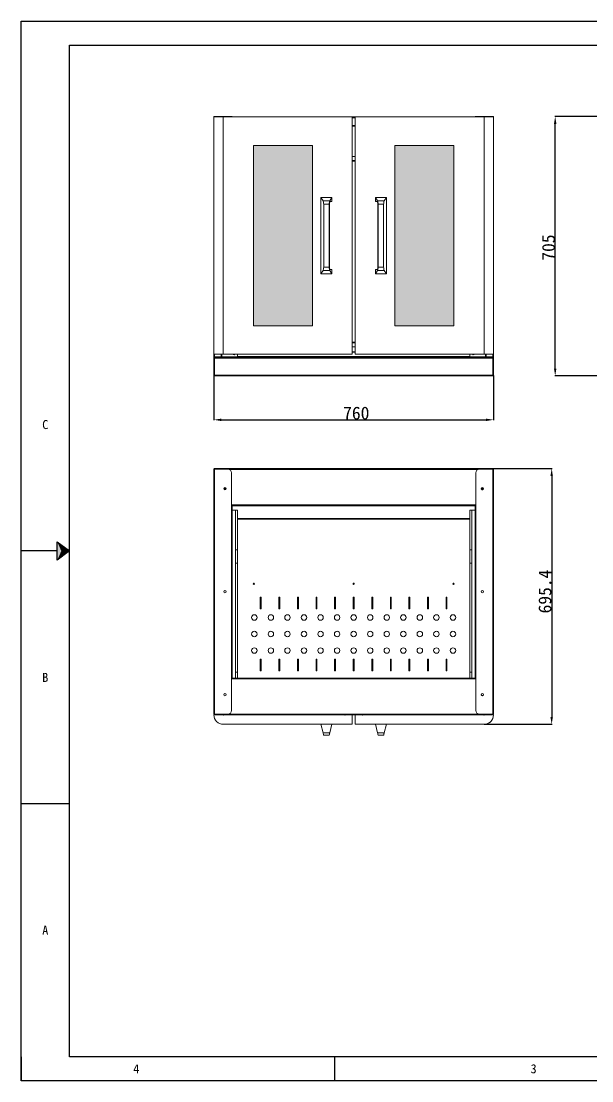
# Model space of a CAD drawing. Header units: millimetres. Extents: x 12436 to 30221, y 8547 to 23793.
# Drawn here: x 12436 to 13987, y 20913 to 23793 of the extents above; entities that cross this region are included whole.
import ezdxf
from ezdxf.enums import TextEntityAlignment as Align

# ---------------------------------------------------------------- set-up
doc = ezdxf.new("R2010")
doc.units = ezdxf.units.MM
doc.header["$PDSIZE"] = -1
doc.linetypes.add('DOT', pattern=[0.25, 0, -0.25])
doc.layers.add('print', color=30, linetype='Continuous')
doc.styles.add('Dartop', font='SIMFANG.TTF')
doc.dimstyles.new('ISO-25', dxfattribs={"dimtxt": 35, "dimasz": 20, "dimexe": 1.25, "dimexo": 0.625, "dimtad": 1, "dimdsep": 46, "dimtxsty": 'Standard', "dimcen": 2.5, "dimadec": 0, "dimazin": 0, "dimtfac": 1, "dimtmove": 0, "dimatfit": 3, "dimfxl": 1, "dimarcsym": 0})

# ---------------------------------------------------------------- blocks, each defined once
blk = doc.blocks.new('*D402')
at = {"color": 0, "lineweight": -2}
for p, q in [((12960, 22830), (12960, 22708.5)), ((13720, 22830), (13720, 22708.5)), ((12980, 22709.7), (13700, 22709.7))]:
    blk.add_line(p, q, dxfattribs=at)
at = {"color": 0}
for points in [[(12980, 22713), (12980, 22706.4), (12960, 22709.7)], [(13700, 22713), (13700, 22706.4), (13720, 22709.7)]]:
    blk.add_solid(points, dxfattribs=at)
at = {"layer": 'Defpoints', "color": 0}
for p in [(12960, 22830.7), (13720, 22830.7), (13720, 22709.7)]:
    blk.add_point(p, dxfattribs=at)
at = {"color": 0, "insert": (13347.1, 22727.8), "char_height": 35, "attachment_point": 5}
blk.add_mtext('760', dxfattribs=at)
blk = doc.blocks.new('*D403')
at = {"color": 0, "lineweight": -2}
for p, q in [((13718.7, 22577.4), (13879.5, 22577.4)), ((13878.3, 22557.4), (13878.3, 21902)), ((13695.2, 21882), (13879.5, 21882))]:
    blk.add_line(p, q, dxfattribs=at)
at = {"color": 0}
for points in [[(13875, 22557.4), (13881.6, 22557.4), (13878.3, 22577.4)], [(13875, 21902), (13881.6, 21902), (13878.3, 21882)]]:
    blk.add_solid(points, dxfattribs=at)
at = {"layer": 'Defpoints', "color": 0}
for p in [(13718, 22577.4), (13694.6, 21882), (13878.3, 21882)]:
    blk.add_point(p, dxfattribs=at)
at = {"color": 0, "insert": (13860.2, 22242.9), "char_height": 35, "attachment_point": 5, "rotation": 90}
blk.add_mtext('695.4', dxfattribs=at)
blk = doc.blocks.new('*D404')
at = {"color": 0, "lineweight": -2}
for p, q in [((14030.3, 23534.2), (13886.6, 23534.2)), ((13887.9, 22849.2), (13887.9, 23514.2)), ((14029.9, 22829.2), (13886.6, 22829.2))]:
    blk.add_line(p, q, dxfattribs=at)
at = {"color": 0}
for points in [[(13884.5, 23514.2), (13891.2, 23514.2), (13887.9, 23534.2)], [(13884.5, 22849.2), (13891.2, 22849.2), (13887.9, 22829.2)]]:
    blk.add_solid(points, dxfattribs=at)
at = {"layer": 'Defpoints', "color": 0}
for p in [(13887.9, 23534.2), (14031, 23534.2), (14030.5, 22829.2)]:
    blk.add_point(p, dxfattribs=at)
at = {"color": 0, "insert": (13869.8, 23178), "char_height": 35, "attachment_point": 5, "rotation": 90}
blk.add_mtext('705', dxfattribs=at)
blk = doc.blocks.new('*U4')
at = {"color": 254, "linetype": 'Continuous', "extrusion": (0, 0, -1)}
for points in [[(-0.833, 11), (-0.75, 10.812), (-0.75, 11.188)], [(-0.833, 11), (-0.75, 11.188), (-1, 11)], [(-0.833, 11), (-1, 11), (-0.75, 10.812)]]:
    blk.add_solid(points, dxfattribs=at)

msp = doc.modelspace()

# ---------------------------------------------------------------- hatches: boundary and pattern name
h = msp.add_hatch()
h.set_pattern_fill('HEX', color=256, scale=2, style=0)
h.set_pattern_definition([(0, (-1929.946, 933.58), (0, 10.99852), [6.35, -12.7]), (120, (-1929.946, 933.58), (-9.5249977, -5.49926), [6.35, -12.7]), (60, (-1923.596, 933.58), (-9.5249977, 5.49926), [6.35, -12.7])])
h.paths.add_polyline_path([(13227.979, 23455.474), (13067.979, 23455.474), (13067.979, 22965.474), (13227.979, 22965.474)])
h.paths.add_polyline_path([(13451.979, 22965.474), (13611.979, 22965.474), (13611.979, 23455.474), (13451.979, 23455.474)])
h.paths.add_polyline_path([(14591.018, 23445.174), (14137.018, 23445.174), (14137.018, 22955.174), (14591.018, 22955.174)])

# ---------------------------------------------------------------- linework, layer by layer
at = {"color": 0, "linetype": 'DOT'}
for p, q in [((12436.088, 20978.241), (12436.088, 23727.901)), ((16529.744, 20912.773), (12436.088, 20912.773))]:
    msp.add_line(p, q, dxfattribs=at)
at = {"color": 0}
for p, q in [((12567.025, 20978.241), (12567.025, 23727.901)), ((12534.291, 22353.071), (12436.088, 22353.071)), ((12567.025, 21665.656), (12436.088, 21665.656)), ((12436.088, 20978.241), (12436.088, 20912.773)), ((16464.276, 20978.241), (12567.025, 20978.241)), ((13289.073, 20912.773), (13289.073, 20978.241)), ((12436.088, 20912.773), (12436.088, 20912.773))]:
    msp.add_line(p, q, dxfattribs=at)
msp.add_line((12567.025, 23727.901), (16464.276, 23727.901))
at = {"color": 7, "linetype": 'Continuous', "lineweight": 15}
for p, q in [((12959.979, 23532.974), (12959.979, 22887.974)), ((12959.979, 23532.974), (12985.379, 23532.974)), ((12961.916, 23532.974), (12961.916, 23534.174)), ((12961.916, 23534.174), (12998.039, 23534.174)), ((12985.379, 23532.974), (12985.379, 22887.974)), ((12985.379, 23532.974), (13335.979, 23532.974)), ((12998.039, 23532.974), (12998.039, 23534.174)), ((12998.039, 23534.174), (13008.039, 23534.174)), ((13008.039, 23534.174), (13008.039, 23532.974)), ((13335.979, 23532.974), (13335.979, 22887.974)), ((13335.979, 23532.974), (13343.979, 23532.974)), ((13343.979, 23531.037), (13335.979, 23531.037)), ((13343.979, 23509.511), (13335.979, 23509.511)), ((13343.979, 23507.574), (13335.979, 23507.574)), ((13343.979, 23532.974), (13363.179, 23532.974)), ((13694.579, 23532.974), (13343.979, 23532.974)), ((13343.979, 22887.974), (13343.979, 23532.974)), ((13364.179, 23532.974), (13363.179, 23532.974)), ((13364.179, 23532.974), (13693.579, 23532.974)), ((13671.919, 23534.174), (13671.919, 23532.974)), ((13681.919, 23534.174), (13671.919, 23534.174)), ((13718.042, 23534.174), (13681.919, 23534.174)), ((13681.919, 23532.974), (13681.919, 23534.174)), ((13694.579, 23532.974), (13693.579, 23532.974)), ((13694.579, 23532.974), (13719.979, 23532.974)), ((13694.579, 23532.974), (13719.979, 23532.974)), ((13694.579, 22887.974), (13694.579, 23532.974)), ((13718.042, 23532.974), (13718.042, 23534.174)), ((13719.979, 22887.974), (13719.979, 23532.974)), ((13719.979, 23532.237), (13719.979, 23210.474)), ((13227.979, 23455.474), (13067.979, 23455.474)), ((13067.979, 23455.474), (13067.979, 22965.474)), ((13227.979, 22965.474), (13227.979, 23455.474)), ((13451.979, 23455.474), (13451.979, 22965.474)), ((13611.979, 23455.474), (13451.979, 23455.474)), ((13611.979, 22965.474), (13611.979, 23455.474)), ((13335.979, 23425.977), (13343.979, 23425.977)), ((13335.979, 23414.914), (13343.979, 23414.914)), ((13343.979, 23412.977), (13335.979, 23412.977)), ((13250.979, 23313.974), (13250.979, 23106.974)), ((13256.84, 23305.378), (13250.979, 23313.974)), ((13250.979, 23313.974), (13280.979, 23313.974)), ((13256.84, 23305.378), (13275.118, 23305.378)), ((13275.118, 23305.378), (13280.979, 23313.974)), ((13280.979, 23313.974), (13280.979, 23302.974)), ((13398.979, 23313.974), (13404.84, 23305.378)), ((13398.979, 23302.974), (13398.979, 23313.974)), ((13428.979, 23313.974), (13398.979, 23313.974)), ((13404.84, 23305.378), (13423.118, 23305.378)), ((13428.979, 23313.974), (13423.118, 23305.378)), ((13428.979, 23106.974), (13428.979, 23313.974)), ((13258.479, 23295.989), (13258.479, 23124.958)), ((13273.479, 23295.989), (13258.479, 23295.989)), ((13273.479, 23295.989), (13273.479, 23124.958)), ((13274.207, 23295.989), (13274.207, 23124.958)), ((13275.65, 23302.974), (13275.362, 23302.552)), ((13275.65, 23302.974), (13280.979, 23302.974)), ((13404.308, 23302.974), (13398.979, 23302.974)), ((13404.596, 23302.552), (13404.308, 23302.974)), ((13405.751, 23124.958), (13405.751, 23295.989)), ((13406.479, 23124.958), (13406.479, 23295.989)), ((13421.479, 23295.989), (13406.479, 23295.989)), ((13421.479, 23124.958), (13421.479, 23295.989)), ((13250.979, 23106.974), (13256.84, 23115.569)), ((13250.979, 23106.974), (13280.979, 23106.974)), ((13275.118, 23115.569), (13256.84, 23115.569)), ((13258.479, 23124.958), (13273.479, 23124.958)), ((13280.979, 23106.974), (13275.118, 23115.569)), ((13275.362, 23118.396), (13275.65, 23117.974)), ((13275.65, 23117.974), (13280.979, 23117.974)), ((13280.979, 23117.974), (13280.979, 23106.974)), ((13398.979, 23106.974), (13398.979, 23117.974)), ((13404.308, 23117.974), (13398.979, 23117.974)), ((13398.979, 23117.974), (13404.308, 23117.974)), ((13404.84, 23115.569), (13398.979, 23106.974)), ((13428.979, 23106.974), (13398.979, 23106.974)), ((13404.308, 23117.974), (13404.596, 23118.396)), ((13423.118, 23115.569), (13404.84, 23115.569)), ((13406.479, 23124.958), (13421.479, 23124.958)), ((13423.118, 23115.569), (13428.979, 23106.974)), ((13067.979, 22965.474), (13227.979, 22965.474)), ((13451.979, 22965.474), (13611.979, 22965.474)), ((13451.979, 22965.474), (13611.979, 22965.474)), ((13335.979, 22921.174), (13343.979, 22921.174)), ((13335.979, 22919.237), (13343.979, 22919.237)), ((13335.979, 22908.174), (13343.979, 22908.174)), ((12985.379, 22887.974), (12959.979, 22887.974)), ((12959.979, 22887.974), (12959.979, 22881.11)), ((12961.916, 22881.11), (12959.979, 22881.11)), ((12959.979, 22877.674), (12961.179, 22877.674)), ((12959.979, 22830.674), (12959.979, 22877.674)), ((12961.179, 22880.574), (12961.179, 22881.11)), ((12961.179, 22877.674), (12961.179, 22830.674)), ((12969.979, 22880.574), (12961.418, 22880.574)), ((12961.479, 22877.974), (12961.479, 22879.174)), ((12961.479, 22879.174), (13718.479, 22879.174)), ((12961.886, 22877.674), (13718.072, 22877.674)), ((12961.886, 22877.674), (12961.886, 22830.674)), ((12963.119, 22880.374), (12961.895, 22880.374)), ((12961.916, 22887.974), (12961.916, 22881.11)), ((12961.916, 22881.11), (12980.042, 22881.11)), ((12981.979, 22880.374), (12961.916, 22880.374)), ((12961.916, 22880.374), (12961.916, 22879.174)), ((12963.119, 22880.574), (12963.119, 22880.374)), ((12969.979, 22880.374), (12969.979, 22880.574)), ((12980.042, 22881.11), (12980.042, 22887.974)), ((12981.979, 22881.11), (12980.042, 22881.11)), ((12980.279, 22880.374), (12980.279, 22881.11)), ((12981.979, 22887.974), (12981.979, 22881.11)), ((12981.979, 22881.111), (12981.979, 22880.374)), ((12981.979, 22881.111), (12981.979, 22881.111)), ((13023.979, 22881.111), (12981.979, 22881.111)), ((12981.979, 22881.11), (12981.979, 22880.374)), ((12981.979, 22881.11), (12981.979, 22881.11)), ((13023.979, 22880.374), (12981.979, 22880.374)), ((12981.979, 22880.374), (12981.979, 22880.374)), ((12981.979, 22879.174), (12981.979, 22880.374)), ((13023.979, 22879.174), (12981.979, 22879.174)), ((12985.379, 22887.974), (13335.979, 22887.974)), ((13023.979, 22887.974), (13023.979, 22881.574)), ((13023.979, 22881.574), (13023.979, 22880.374)), ((13023.979, 22881.574), (13655.979, 22881.574)), ((13023.979, 22880.374), (13655.979, 22880.374)), ((13023.979, 22879.174), (13023.979, 22880.374)), ((13028.979, 22880.374), (13028.979, 22879.174)), ((13335.979, 22894.574), (13343.979, 22894.574)), ((13335.979, 22893.374), (13343.979, 22893.374)), ((13694.579, 22887.974), (13343.979, 22887.974)), ((13650.979, 22879.174), (13650.979, 22880.374)), ((13655.979, 22887.974), (13655.979, 22881.574)), ((13655.979, 22881.574), (13655.979, 22880.374)), ((13697.979, 22881.111), (13655.979, 22881.111)), ((13655.979, 22880.374), (13655.979, 22879.174)), ((13697.979, 22880.374), (13655.979, 22880.374)), ((13697.979, 22879.174), (13655.979, 22879.174)), ((13697.979, 22887.974), (13697.979, 22881.11)), ((13697.979, 22880.374), (13697.979, 22881.111)), ((13697.979, 22881.111), (13697.979, 22881.111)), ((13697.979, 22881.11), (13697.979, 22880.374)), ((13697.979, 22881.11), (13699.916, 22881.11)), ((13697.979, 22881.11), (13697.979, 22881.11)), ((13697.979, 22879.174), (13697.979, 22880.374)), ((13697.979, 22880.374), (13718.042, 22880.374)), ((13697.979, 22880.374), (13697.979, 22880.374)), ((13699.68, 22880.374), (13699.68, 22881.11)), ((13699.916, 22881.11), (13699.916, 22887.974)), ((13718.042, 22881.11), (13699.916, 22881.11)), ((13709.979, 22880.574), (13718.54, 22880.574)), ((13709.979, 22880.374), (13709.979, 22880.574)), ((13716.839, 22880.574), (13716.839, 22880.374)), ((13716.839, 22880.374), (13718.063, 22880.374)), ((13718.042, 22887.974), (13718.042, 22881.11)), ((13718.042, 22881.11), (13719.979, 22881.11)), ((13718.042, 22880.374), (13718.042, 22879.174)), ((13718.072, 22877.674), (13718.072, 22830.674)), ((13718.479, 22877.974), (13718.479, 22879.174)), ((13718.779, 22880.574), (13718.779, 22881.11)), ((13719.979, 22877.674), (13718.779, 22877.674)), ((13718.779, 22877.674), (13718.779, 22830.674)), ((13719.979, 22887.974), (13719.979, 22881.11)), ((13719.979, 22830.674), (13719.979, 22877.674)), ((12961.179, 22830.674), (12959.979, 22830.674)), ((12961.479, 22829.174), (12961.479, 22830.374)), ((12961.479, 22830.374), (12961.925, 22830.374)), ((12961.479, 22829.174), (12962.186, 22829.174)), ((12961.886, 22830.674), (13718.072, 22830.674)), ((13717.772, 22829.174), (12962.186, 22829.174)), ((13717.772, 22829.174), (13718.479, 22829.174)), ((13718.033, 22830.374), (13718.479, 22830.374)), ((13718.479, 22829.174), (13718.479, 22830.374)), ((13718.779, 22830.674), (13719.979, 22830.674)), ((12959.979, 22575.463), (12959.979, 22575.493)), ((12959.979, 22575.463), (12961.916, 22575.463)), ((12959.979, 21909.336), (12959.979, 22575.463)), ((12961.179, 22575.783), (12961.179, 22575.463)), ((12961.886, 22577.4), (12961.888, 22577.4)), ((12961.916, 22576.2), (12961.916, 22577.4)), ((12961.916, 22577.4), (12988.042, 22577.4)), ((12961.916, 22576.2), (12988.042, 22576.2)), ((12961.916, 21909.336), (12961.916, 22575.463)), ((12998.039, 22575.463), (12961.916, 22575.463)), ((12988.042, 22577.4), (12988.042, 22576.2)), ((12988.042, 22576.2), (13691.916, 22576.2)), ((12988.07, 22577.4), (13718.072, 22577.4)), ((13002.789, 22574.263), (13677.172, 22574.263)), ((13008.039, 22477.4), (13008.039, 22565.463)), ((13671.919, 22477.399), (13671.919, 22565.462)), ((13681.919, 22575.462), (13718.042, 22575.462)), ((13718.042, 22577.398), (13691.916, 22577.398)), ((13691.916, 22577.398), (13691.916, 22576.198)), ((13718.042, 22576.198), (13691.916, 22576.198)), ((13718.042, 22576.198), (13718.042, 22577.398)), ((13718.042, 21909.335), (13718.042, 22575.462)), ((13719.979, 22575.462), (13718.042, 22575.462)), ((13718.779, 22575.783), (13718.779, 22575.462)), ((13719.979, 22575.493), (13719.979, 22575.462)), ((13719.979, 21909.335), (13719.979, 22575.462)), ((12989.979, 22525.398), (12989.979, 22519.398)), ((12991.179, 22525.148), (12991.179, 22519.649)), ((13688.779, 22525.146), (13688.779, 22519.649)), ((13689.979, 22525.397), (13689.979, 22519.398)), ((13008.039, 22478.14), (13011.179, 22478.14)), ((13008.039, 22007.399), (13008.039, 22477.4)), ((13008.039, 22477.4), (13009.976, 22477.4)), ((13009.976, 22477.4), (13009.976, 22007.399)), ((13011.179, 22476.203), (13011.179, 22478.14)), ((13011.179, 22478.14), (13668.779, 22478.14)), ((13668.779, 22476.203), (13011.179, 22476.203)), ((13668.779, 22478.14), (13668.779, 22476.203)), ((13668.779, 22478.14), (13671.919, 22478.14)), ((13669.982, 22477.399), (13669.982, 22007.398)), ((13671.919, 22477.399), (13669.982, 22477.399)), ((13671.919, 22007.398), (13671.919, 22477.399)), ((13009.976, 22464.1), (13018.979, 22464.1)), ((13018.979, 22464.1), (13018.979, 22007.599)), ((13018.979, 22464.1), (13023.979, 22464.1)), ((13023.979, 22441.1), (13023.979, 22464.1)), ((13023.979, 22441.1), (13655.979, 22441.1)), ((13023.979, 22439.9), (13023.979, 22441.1)), ((13655.979, 22439.9), (13023.979, 22439.9)), ((13023.979, 22007.599), (13023.979, 22439.9)), ((13655.979, 22441.1), (13655.979, 22464.1)), ((13660.979, 22464.1), (13655.979, 22464.1)), ((13655.979, 22441.1), (13655.979, 22439.9)), ((13655.979, 22007.599), (13655.979, 22439.9)), ((13669.982, 22464.1), (13660.979, 22464.1)), ((13660.979, 22464.1), (13660.979, 22007.599)), ((13018.979, 22355.938), (13023.979, 22355.938)), ((13660.979, 22355.938), (13655.979, 22355.938)), ((13023.979, 22319.9), (13018.979, 22319.9)), ((13655.979, 22319.9), (13660.979, 22319.9)), ((13088.729, 22227.4), (13086.229, 22227.4)), ((13086.229, 22227.4), (13086.229, 22195.4)), ((13088.729, 22195.4), (13088.729, 22227.4)), ((13139.229, 22227.4), (13136.729, 22227.4)), ((13136.729, 22227.4), (13136.729, 22195.4)), ((13139.229, 22195.4), (13139.229, 22227.4)), ((13189.729, 22227.4), (13187.229, 22227.4)), ((13187.229, 22227.4), (13187.229, 22195.4)), ((13189.729, 22195.4), (13189.729, 22227.4)), ((13240.229, 22227.4), (13237.729, 22227.4)), ((13237.729, 22227.4), (13237.729, 22195.4)), ((13240.229, 22195.4), (13240.229, 22227.4)), ((13290.729, 22227.4), (13288.229, 22227.4)), ((13288.229, 22227.4), (13288.229, 22195.4)), ((13290.729, 22195.4), (13290.729, 22227.4)), ((13341.229, 22227.4), (13338.729, 22227.4)), ((13338.729, 22227.4), (13338.729, 22195.4)), ((13341.229, 22195.4), (13341.229, 22227.4)), ((13391.729, 22227.4), (13389.229, 22227.4)), ((13389.229, 22227.4), (13389.229, 22195.4)), ((13391.729, 22195.4), (13391.729, 22227.4)), ((13442.229, 22227.4), (13439.729, 22227.4)), ((13439.729, 22227.4), (13439.729, 22195.4)), ((13442.229, 22195.4), (13442.229, 22227.4)), ((13492.729, 22227.4), (13490.229, 22227.4)), ((13490.229, 22227.4), (13490.229, 22195.4)), ((13492.729, 22195.4), (13492.729, 22227.4)), ((13543.229, 22227.4), (13540.729, 22227.4)), ((13540.729, 22227.4), (13540.729, 22195.4)), ((13543.229, 22195.4), (13543.229, 22227.4)), ((13593.729, 22227.4), (13591.229, 22227.4)), ((13591.229, 22227.4), (13591.229, 22195.4)), ((13593.729, 22195.4), (13593.729, 22227.4)), ((13086.229, 22195.4), (13088.729, 22195.4)), ((13136.729, 22195.4), (13139.229, 22195.4)), ((13187.229, 22195.4), (13189.729, 22195.4)), ((13237.729, 22195.4), (13240.229, 22195.4)), ((13288.229, 22195.4), (13290.729, 22195.4)), ((13338.729, 22195.4), (13341.229, 22195.4)), ((13389.229, 22195.4), (13391.729, 22195.4)), ((13439.729, 22195.4), (13442.229, 22195.4)), ((13490.229, 22195.4), (13492.729, 22195.4)), ((13540.729, 22195.4), (13543.229, 22195.4)), ((13591.229, 22195.4), (13593.729, 22195.4)), ((13088.729, 22059.4), (13086.229, 22059.4)), ((13086.229, 22059.4), (13086.229, 22027.4)), ((13088.729, 22027.4), (13088.729, 22059.4)), ((13139.229, 22059.4), (13136.729, 22059.4)), ((13136.729, 22059.4), (13136.729, 22027.4)), ((13139.229, 22027.4), (13139.229, 22059.4)), ((13189.729, 22059.4), (13187.229, 22059.4)), ((13187.229, 22059.4), (13187.229, 22027.4)), ((13189.729, 22027.4), (13189.729, 22059.4)), ((13240.229, 22059.4), (13237.729, 22059.4)), ((13237.729, 22059.4), (13237.729, 22027.4)), ((13240.229, 22027.4), (13240.229, 22059.4)), ((13290.729, 22059.4), (13288.229, 22059.4)), ((13288.229, 22059.4), (13288.229, 22027.4)), ((13290.729, 22027.4), (13290.729, 22059.4)), ((13341.229, 22059.4), (13338.729, 22059.4)), ((13338.729, 22059.4), (13338.729, 22027.4)), ((13341.229, 22027.4), (13341.229, 22059.4)), ((13391.729, 22059.4), (13389.229, 22059.4)), ((13389.229, 22059.4), (13389.229, 22027.4)), ((13391.729, 22027.4), (13391.729, 22059.4)), ((13442.229, 22059.4), (13439.729, 22059.4)), ((13439.729, 22059.4), (13439.729, 22027.4)), ((13442.229, 22027.4), (13442.229, 22059.4)), ((13492.729, 22059.4), (13490.229, 22059.4)), ((13490.229, 22059.4), (13490.229, 22027.4)), ((13492.729, 22027.4), (13492.729, 22059.4)), ((13543.229, 22059.4), (13540.729, 22059.4)), ((13540.729, 22059.4), (13540.729, 22027.4)), ((13543.229, 22027.4), (13543.229, 22059.4)), ((13593.729, 22059.4), (13591.229, 22059.4)), ((13591.229, 22059.4), (13591.229, 22027.4)), ((13593.729, 22027.4), (13593.729, 22059.4)), ((13023.979, 22024.1), (13018.979, 22024.1)), ((13086.229, 22027.4), (13088.729, 22027.4)), ((13136.729, 22027.4), (13139.229, 22027.4)), ((13187.229, 22027.4), (13189.729, 22027.4)), ((13237.729, 22027.4), (13240.229, 22027.4)), ((13288.229, 22027.4), (13290.729, 22027.4)), ((13338.729, 22027.4), (13341.229, 22027.4)), ((13389.229, 22027.4), (13391.729, 22027.4)), ((13439.729, 22027.4), (13442.229, 22027.4)), ((13490.229, 22027.4), (13492.729, 22027.4)), ((13540.729, 22027.4), (13543.229, 22027.4)), ((13591.229, 22027.4), (13593.729, 22027.4)), ((13655.979, 22024.1), (13660.979, 22024.1)), ((13008.039, 21919.336), (13008.039, 22007.399)), ((13009.976, 22007.399), (13008.039, 22007.399)), ((13671.919, 22005.663), (13008.039, 22005.663)), ((13669.982, 22007.599), (13009.976, 22007.599)), ((13669.982, 22007.398), (13671.919, 22007.398)), ((13671.919, 21919.335), (13671.919, 22007.398)), ((12961.916, 21909.336), (12959.979, 21909.336)), ((12959.979, 21909.307), (12959.979, 21909.336)), ((12985.379, 21907.4), (12959.979, 21907.4)), ((12961.479, 21909.335), (12961.479, 21908.9)), ((12961.479, 21908.9), (12961.915, 21908.9)), ((12961.916, 21909.336), (12998.039, 21909.336)), ((12961.916, 21908.6), (12961.916, 21907.4)), ((12980.039, 21908.6), (12961.916, 21908.6)), ((12962.879, 21909.336), (12962.879, 21908.6)), ((12980.039, 21907.816), (12980.039, 21909.336)), ((12980.042, 21907.4), (12980.042, 21907.816)), ((12985.379, 21906.4), (12985.379, 21907.4)), ((12986.379, 21907.4), (12985.379, 21907.4)), ((12985.379, 21906.4), (12986.379, 21906.4)), ((12986.379, 21906.4), (12986.379, 21907.4)), ((13315.779, 21907.4), (12986.379, 21907.4)), ((12998.039, 21909.336), (13681.746, 21909.336)), ((13315.779, 21906.4), (13315.779, 21907.4)), ((13316.779, 21907.4), (13315.779, 21907.4)), ((13315.779, 21906.4), (13316.779, 21906.4)), ((13316.779, 21907.4), (13316.779, 21906.4)), ((13335.979, 21907.4), (13316.779, 21907.4)), ((13335.979, 21882), (13335.979, 21907.4)), ((13343.979, 21907.4), (13335.979, 21907.4)), ((13343.979, 21882), (13343.979, 21907.4)), ((13343.979, 21907.4), (13363.179, 21907.4)), ((13343.979, 21907.4), (13343.979, 21907.4)), ((13363.179, 21907.4), (13363.179, 21906.4)), ((13363.179, 21907.4), (13363.179, 21907.4)), ((13363.179, 21907.4), (13363.179, 21906.4)), ((13364.179, 21907.4), (13363.179, 21907.4)), ((13364.179, 21906.4), (13363.179, 21906.4)), ((13364.179, 21906.4), (13363.179, 21906.4)), ((13364.179, 21906.4), (13364.179, 21907.4)), ((13364.179, 21907.4), (13693.579, 21907.4)), ((13364.179, 21907.4), (13364.179, 21907.4)), ((13718.042, 21909.335), (13681.919, 21909.335)), ((13693.579, 21906.4), (13693.579, 21907.4)), ((13693.579, 21906.4), (13693.579, 21907.4)), ((13694.579, 21907.4), (13693.579, 21907.4)), ((13694.579, 21906.4), (13693.579, 21906.4)), ((13694.579, 21906.4), (13693.579, 21906.4)), ((13694.579, 21907.4), (13719.979, 21907.4)), ((13694.579, 21907.4), (13694.579, 21907.4)), ((13694.579, 21906.4), (13694.579, 21907.4)), ((13699.916, 21907.4), (13699.916, 21907.816)), ((13699.919, 21909.336), (13699.919, 21907.816)), ((13699.919, 21908.6), (13717.079, 21908.6)), ((13699.919, 21908.598), (13718.042, 21908.598)), ((13717.079, 21908.6), (13717.079, 21909.335)), ((13718.042, 21909.335), (13719.979, 21909.335)), ((13718.042, 21908.598), (13718.042, 21907.4)), ((13718.043, 21908.9), (13718.479, 21908.9)), ((13718.119, 21907.4), (13719.979, 21907.4)), ((13718.479, 21908.9), (13718.479, 21909.335)), ((13719.979, 21909.335), (13719.979, 21909.307)), ((13719.979, 21907.4), (13719.979, 21907.4)), ((12985.379, 21882), (13335.979, 21882)), ((13256.84, 21858.557), (13250.979, 21882)), ((13275.118, 21858.557), (13280.979, 21882)), ((13694.579, 21882), (13343.979, 21882)), ((13398.979, 21882), (13404.84, 21858.557)), ((13428.979, 21882), (13423.118, 21858.557)), ((13423.118, 21858.557), (13428.979, 21882)), ((13256.84, 21858.557), (13275.118, 21858.557)), ((13273.479, 21852), (13258.479, 21852)), ((13275.118, 21858.557), (13273.479, 21852)), ((13404.84, 21858.557), (13423.118, 21858.557)), ((13421.479, 21852), (13406.479, 21852)), ((13423.118, 21858.557), (13421.479, 21852)), ((13421.479, 21852), (13421.479, 21852))]:
    msp.add_line(p, q, dxfattribs=at)
at = {"color": 7, "linetype": 'Continuous', "lineweight": 15, "flags": 128}
for points in [[(13343.979, 23532.974), (13343.979, 23532.974)], [(13363.179, 23532.974), (13363.179, 23532.974)], [(13364.179, 23532.974), (13364.179, 23532.974)], [(13693.579, 23532.974), (13693.579, 23532.974)], [(13694.579, 23532.974), (13694.579, 23532.974)], [(13719.979, 22887.974), (13719.794, 22887.974), (13719.241, 22887.974), (13718.329, 22887.974), (13717.07, 22887.974), (13715.483, 22887.974), (13713.591, 22887.974), (13711.422, 22887.974), (13709.008, 22887.974), (13706.383, 22887.974), (13703.586, 22887.974), (13700.658, 22887.974), (13697.641, 22887.974), (13694.579, 22887.974)], [(13543.229, 22227.329), (13541.796, 22227.389), (13540.729, 22227.254)], [(13540.729, 22212.546), (13541.796, 22212.411), (13543.229, 22212.47)], [(13543.229, 22047.329), (13541.796, 22047.389), (13540.729, 22047.254)], [(13540.729, 22032.546), (13541.796, 22032.411), (13543.229, 22032.47)], [(13363.179, 21906.4), (13363.179, 21906.4)], [(13693.579, 21907.4), (13693.579, 21907.4)], [(13693.579, 21906.4), (13693.579, 21906.4)], [(13693.579, 21906.4), (13693.579, 21906.4)], [(13694.579, 21907.4), (13694.579, 21907.4)], [(13258.479, 21852), (13258.428, 21852.206), (13258.275, 21852.814), (13258.029, 21853.801), (13257.698, 21855.126), (13257.296, 21856.733), (13256.84, 21858.557)], [(13406.479, 21852), (13406.428, 21852.206), (13406.275, 21852.814), (13406.029, 21853.801), (13405.698, 21855.126), (13405.296, 21856.733), (13404.84, 21858.557)], [(13421.479, 21852), (13421.531, 21852.206), (13421.683, 21852.814), (13421.93, 21853.801), (13422.261, 21855.126), (13422.662, 21856.733), (13423.118, 21858.557)]]:
    msp.add_lwpolyline(points, dxfattribs=at)
at = {"color": 0}
msp.add_lwpolyline([(12567.025, 22353.071), (12534.291, 22328.52), (12534.291, 22377.621), (12567.025, 22353.071)], close=True, dxfattribs=at)
at = {"color": 7, "linetype": 'Continuous', "lineweight": 15}
for centre, radius in [((12989.979, 22522.398), 3), ((13689.979, 22522.397), 3), ((12989.979, 22242.398), 3), ((13068.479, 22264.1), 1.65), ((13339.979, 22264.1), 1.65), ((13611.479, 22264.1), 1.65), ((13689.979, 22242.397), 3), ((13069.979, 22172.4), 7.5), ((13114.979, 22172.4), 7.5), ((13159.979, 22172.4), 7.5), ((13204.979, 22172.4), 7.5), ((13249.979, 22172.4), 7.5), ((13294.979, 22172.4), 7.5), ((13339.979, 22172.4), 7.5), ((13384.979, 22172.4), 7.5), ((13429.979, 22172.4), 7.5), ((13474.979, 22172.4), 7.5), ((13519.979, 22172.4), 7.5), ((13564.979, 22172.4), 7.5), ((13609.979, 22172.4), 7.5), ((13069.979, 22127.4), 7.5), ((13114.979, 22127.4), 7.5), ((13159.979, 22127.4), 7.5), ((13204.979, 22127.4), 7.5), ((13249.979, 22127.4), 7.5), ((13294.979, 22127.4), 7.5), ((13339.979, 22127.4), 7.5), ((13384.979, 22127.4), 7.5), ((13429.979, 22127.4), 7.5), ((13474.979, 22127.4), 7.5), ((13519.979, 22127.4), 7.5), ((13564.979, 22127.4), 7.5), ((13609.979, 22127.4), 7.5), ((13069.979, 22082.4), 7.5), ((13114.979, 22082.4), 7.5), ((13159.979, 22082.4), 7.5), ((13204.979, 22082.4), 7.5), ((13249.979, 22082.4), 7.5), ((13294.979, 22082.4), 7.5), ((13339.979, 22082.4), 7.5), ((13384.979, 22082.4), 7.5), ((13429.979, 22082.4), 7.5), ((13474.979, 22082.4), 7.5), ((13519.979, 22082.4), 7.5), ((13564.979, 22082.4), 7.5), ((13609.979, 22082.4), 7.5), ((12989.979, 21962.398), 3), ((13689.979, 21962.397), 3)]:
    msp.add_circle(centre, radius, dxfattribs=at)
for centre, radius, start, end in [((12961.916, 23532.237), 1.937, 90, 157.644182), ((13008.039, 23532.237), 1.937, 22.355818, 90), ((13671.919, 23532.237), 1.937, 90, 157.644182), ((13718.042, 23532.237), 1.937, 22.357303, 90), ((13014.979, 22889.174), 2.5, 208.695852, 270), ((13014.979, 22889.174), 2.5, 270, 331.304148), ((13664.979, 22889.174), 2.5, 208.694853, 270), ((13664.979, 22889.174), 2.5, 270, 331.305163), ((12961.916, 22575.463), 1.937, 90, 180), ((12961.916, 22575.463), 0.737, 90, 154.250513), ((12988.042, 22575.463), 1.937, 22.34942, 90), ((12998.039, 22565.463), 10, 0, 90), ((13681.919, 22565.462), 10, 90, 180), ((13691.916, 22575.462), 1.937, 90, 157.602589), ((13718.042, 22575.462), 1.937, 0, 90), ((13718.042, 22575.462), 0.737, 25.879097, 90), ((13689.979, 22522.398), 3, 180, 1.44274), ((13092.202, 22219.9), 7.5, 117.585812, 142.788629), ((13092.202, 22219.9), 7.5, 217.211371, 242.414188), ((13137.202, 22219.9), 7.5, 74.320454, 93.616422), ((13137.202, 22219.9), 7.5, 266.383578, 285.679546), ((13182.202, 22219.9), 7.5, 312.086885, 47.913115), ((13497.202, 22219.9), 7.5, 126.613207, 158.394826), ((13497.202, 22219.9), 7.5, 201.605174, 233.386793), ((13587.202, 22219.9), 7.5, 29.51151, 57.525552), ((13587.202, 22219.9), 7.5, 302.474448, 330.48849), ((13294.702, 22197.4), 7.5, 121.988108, 149.663796), ((13339.979, 22197.4), 7.5, 80.405932, 99.594068), ((13384.979, 22197.4), 7.5, 25.841933, 55.481892), ((13092.202, 22039.9), 7.5, 117.585812, 142.788629), ((13137.202, 22039.9), 7.5, 74.320454, 93.616422), ((13182.202, 22039.9), 7.5, 312.086885, 47.913115), ((13294.702, 22062.4), 7.5, 210.336204, 238.011892), ((13339.979, 22062.4), 7.5, 260.405932, 279.594068), ((13384.979, 22062.4), 7.5, 304.518108, 334.158067), ((13497.202, 22039.9), 7.5, 126.613207, 158.394826), ((13497.202, 22039.9), 7.5, 201.605174, 233.386793), ((13587.202, 22039.9), 7.5, 29.51151, 57.525552), ((13092.202, 22039.9), 7.5, 217.211371, 242.414188), ((13137.202, 22039.9), 7.5, 266.383578, 285.679546), ((13587.202, 22039.9), 7.5, 302.474448, 330.48849), ((13689.979, 21962.398), 3, 179.663033, 0.349221), ((12961.916, 21909.336), 1.937, 180, 270), ((12985.379, 21907.4), 25.4, 180, 270), ((12961.916, 21909.336), 0.737, 180, 270), ((12962.879, 21910.3), 1.7, 214.560322, 270), ((12998.039, 21919.336), 10, 270, 0), ((13681.919, 21919.335), 10, 180, 270), ((13694.579, 21907.4), 25.4, 270, 0.000008), ((13694.579, 21907.4), 25.4, 275.472328, 0.000008), ((13717.079, 21910.3), 1.7, 270, 325.439678), ((13718.042, 21909.335), 0.737, 270, 0), ((13718.042, 21909.335), 1.937, 272.258416, 0)]:
    msp.add_arc(centre, radius, start, end, dxfattribs=at)
for centre, start_param, end_param in [((13255.979, 23295.989), 4.71238898, 5.93174051), ((13275.979, 23295.989), 0.35144479, 1.57079633), ((13403.979, 23295.989), 4.71238897, 5.9317405), ((13423.979, 23295.989), 0.35144481, 1.57079634), ((13255.979, 23124.958), 3.49303745, 4.71238898), ((13275.979, 23124.958), 1.57079633, 2.79014786), ((13403.979, 23124.958), 3.49303743, 4.71238897), ((13423.979, 23124.958), 1.57079634, 2.79014787)]:
    msp.add_ellipse(centre, major_axis=(0, 10), ratio=0.25, start_param=start_param, end_param=end_param, dxfattribs=at)
for points, knots in [([(13275.362, 23302.552), (13275.202, 23302.253), (13274.883, 23301.657), (13274.512, 23300.084), (13274.256, 23298.152), (13274.223, 23296.71), (13274.207, 23295.989)], [0, 0, 0, 0, 0.25009254, 0.50012285, 0.75008666, 1, 1, 1, 1]), ([(13405.751, 23295.989), (13405.735, 23296.71), (13405.702, 23298.152), (13405.446, 23300.084), (13405.076, 23301.657), (13404.756, 23302.253), (13404.596, 23302.552)], [0, 0, 0, 0, 0.249913303, 0.499877183, 0.749907309, 1, 1, 1, 1]), ([(13274.207, 23124.958), (13274.223, 23124.237), (13274.256, 23122.795), (13274.512, 23120.864), (13274.883, 23119.29), (13275.202, 23118.694), (13275.362, 23118.396)], [0, 0, 0, 0, 0.24991334, 0.49987715, 0.74990746, 1, 1, 1, 1]), ([(13404.596, 23118.396), (13404.756, 23118.694), (13405.076, 23119.29), (13405.446, 23120.864), (13405.702, 23122.795), (13405.735, 23124.237), (13405.751, 23124.958)], [0, 0, 0, 0, 0.25009496, 0.50012439, 0.7500891, 1, 1, 1, 1]), ([(12959.979, 22881.11), (12960.008, 22880.857), (12960.066, 22880.349), (12960.514, 22879.709), (12961.154, 22879.261), (12961.662, 22879.203), (12961.916, 22879.174)], [0, 0, 0, 0, 0.250000736, 0.499999443, 0.750003619, 1, 1, 1, 1]), ([(12961.479, 22879.174), (12961.283, 22879.151), (12960.889, 22879.106), (12960.394, 22878.759), (12960.047, 22878.263), (12960.002, 22877.87), (12959.979, 22877.674)], [0, 0, 0, 0, 0.24999986, 0.49999666, 0.75000074, 1, 1, 1, 1]), ([(12961.179, 22881.11), (12961.19, 22881.014), (12961.212, 22880.821), (12961.383, 22880.577), (12961.626, 22880.407), (12961.819, 22880.385), (12961.916, 22880.374)], [0, 0, 0, 0, 0.25000605, 0.49999683, 0.75000919, 1, 1, 1, 1]), ([(12961.479, 22877.974), (12961.44, 22877.969), (12961.361, 22877.96), (12961.262, 22877.891), (12961.193, 22877.792), (12961.184, 22877.713), (12961.179, 22877.674)], [0, 0, 0, 0, 0.24998818, 0.49999083, 0.7500047, 1, 1, 1, 1]), ([(12961.886, 22877.674), (12961.852, 22877.87), (12961.784, 22878.263), (12961.683, 22878.759), (12961.581, 22879.106), (12961.513, 22879.151), (12961.479, 22879.174)], [0, 0, 0, 0, 0.24999926, 0.50000334, 0.74999799, 1, 1, 1, 1]), ([(12961.886, 22877.674), (12961.852, 22877.713), (12961.784, 22877.792), (12961.683, 22877.891), (12961.581, 22877.96), (12961.513, 22877.969), (12961.479, 22877.974)], [0, 0, 0, 0, 0.2499928, 0.49998403, 0.7499828, 1, 1, 1, 1]), ([(13719.979, 22881.11), (13719.95, 22880.857), (13719.892, 22880.349), (13719.444, 22879.709), (13718.804, 22879.261), (13718.296, 22879.203), (13718.042, 22879.174)], [0, 0, 0, 0, 0.25000074, 0.49999944, 0.75000362, 1, 1, 1, 1]), ([(13718.779, 22881.11), (13718.768, 22881.014), (13718.746, 22880.821), (13718.576, 22880.577), (13718.332, 22880.407), (13718.139, 22880.385), (13718.042, 22880.374)], [0, 0, 0, 0, 0.25000605, 0.49999683, 0.75000919, 1, 1, 1, 1]), ([(13718.479, 22879.174), (13718.445, 22879.151), (13718.377, 22879.106), (13718.276, 22878.759), (13718.174, 22878.263), (13718.106, 22877.87), (13718.072, 22877.674)], [0, 0, 0, 0, 0.25000201, 0.49999666, 0.75000074, 1, 1, 1, 1]), ([(13718.479, 22877.974), (13718.445, 22877.969), (13718.377, 22877.96), (13718.276, 22877.891), (13718.174, 22877.792), (13718.106, 22877.713), (13718.072, 22877.674)], [0, 0, 0, 0, 0.2500172, 0.50001597, 0.7500072, 1, 1, 1, 1]), ([(13719.979, 22877.674), (13719.957, 22877.87), (13719.911, 22878.263), (13719.565, 22878.759), (13719.069, 22879.106), (13718.676, 22879.151), (13718.479, 22879.174)], [0, 0, 0, 0, 0.24999926, 0.50000334, 0.75000014, 1, 1, 1, 1]), ([(13718.779, 22877.674), (13718.775, 22877.713), (13718.766, 22877.792), (13718.696, 22877.891), (13718.597, 22877.96), (13718.518, 22877.969), (13718.479, 22877.974)], [0, 0, 0, 0, 0.2499953, 0.50000917, 0.75001182, 1, 1, 1, 1]), ([(12959.979, 22830.674), (12960.002, 22830.477), (12960.047, 22830.084), (12960.394, 22829.588), (12960.889, 22829.241), (12961.283, 22829.196), (12961.479, 22829.174)], [0, 0, 0, 0, 0.25000173, 0.50000687, 0.74999913, 1, 1, 1, 1]), ([(12961.179, 22830.674), (12961.184, 22830.634), (12961.193, 22830.556), (12961.262, 22830.457), (12961.361, 22830.387), (12961.44, 22830.378), (12961.479, 22830.374)], [0, 0, 0, 0, 0.24998895, 0.50002994, 0.7499888, 1, 1, 1, 1]), ([(12962.186, 22829.174), (12962.161, 22829.196), (12962.111, 22829.241), (12962.036, 22829.588), (12961.961, 22830.084), (12961.911, 22830.477), (12961.886, 22830.674)], [0, 0, 0, 0, 0.25000087, 0.49999313, 0.74999827, 1, 1, 1, 1]), ([(13718.072, 22830.674), (13718.047, 22830.477), (13717.997, 22830.084), (13717.922, 22829.588), (13717.847, 22829.241), (13717.797, 22829.196), (13717.772, 22829.174)], [0, 0, 0, 0, 0.25000173, 0.50000687, 0.74999913, 1, 1, 1, 1]), ([(13718.479, 22829.174), (13718.676, 22829.196), (13719.069, 22829.241), (13719.565, 22829.588), (13719.911, 22830.084), (13719.957, 22830.477), (13719.979, 22830.674)], [0, 0, 0, 0, 0.25000087, 0.49999313, 0.74999827, 1, 1, 1, 1]), ([(13718.479, 22830.374), (13718.518, 22830.378), (13718.597, 22830.387), (13718.696, 22830.457), (13718.766, 22830.556), (13718.775, 22830.634), (13718.779, 22830.674)], [0, 0, 0, 0, 0.2500112, 0.49997006, 0.75001105, 1, 1, 1, 1])]:
    msp.add_open_spline(points, degree=3, knots=knots, dxfattribs=at)
for points in [[(12961.479, 21908.9), (12961.321, 21908.928)], [(12961.507, 21908.741), (12961.479, 21908.9)], [(13718.479, 21908.9), (13718.451, 21908.739)], [(13718.639, 21908.928), (13718.479, 21908.9)], [(13697.001, 21882.116), (13697.001, 21882.116)]]:
    msp.add_open_spline(points, degree=1, dxfattribs=at)
at = {"layer": 'print', "color": 4}
msp.add_lwpolyline([(12436.088, 23793.369), (16595.212, 23793.369), (16595.212, 20912.773), (12436.088, 20912.773)], close=True, dxfattribs=at)

# ---------------------------------------------------------------- block references
at = {"color": 0, "linetype": 'Continuous', "xscale": 130.9361725689378, "yscale": 130.9361725699309, "zscale": 130.936172569921}
msp.add_blockref('*U4', (12436.088, 20912.773), dxfattribs=at)

# ---------------------------------------------------------------- texts
at = {"color": 0, "style": 'Dartop'}
for s, p in [('C', (12501.557, 22696.778)), ('B', (12501.557, 22009.363)), ('A', (12501.557, 21321.948)), ('4', (12748.962, 20945.507)), ('3', (13829.185, 20945.507))]:
    msp.add_text(s, height=24.551, dxfattribs=at).set_placement(p, align=Align.MIDDLE_CENTER)

# ---------------------------------------------------------------- dimensions: what is measured, and where the dimension line sits
for base, p1, p2, picture, middle in [((13887.881, 23534.174), (14030.518, 22829.174), (14030.954, 23534.174), '*D404', (13887.881, 23177.967)), ((13878.286, 21882), (13718.042, 22577.398), (13694.579, 21882), '*D403', (13878.286, 22242.898))]:
    dim = msp.add_linear_dim(base=base, p1=p1, p2=p2, angle=90, dimstyle='ISO-25')
    dim.commit()
    dim.dimension.update_dxf_attribs({"geometry": picture, "text_midpoint": middle, "dimtype": 160})
dim = msp.add_linear_dim(base=(13719.979, 22709.709), p1=(12959.979, 22830.674), p2=(13719.979, 22830.674), dimstyle='ISO-25')
dim.commit()
dim.dimension.update_dxf_attribs({"geometry": '*D402', "text_midpoint": (13347.144, 22709.709), "dimtype": 160})

doc.saveas('drawing.dxf')
